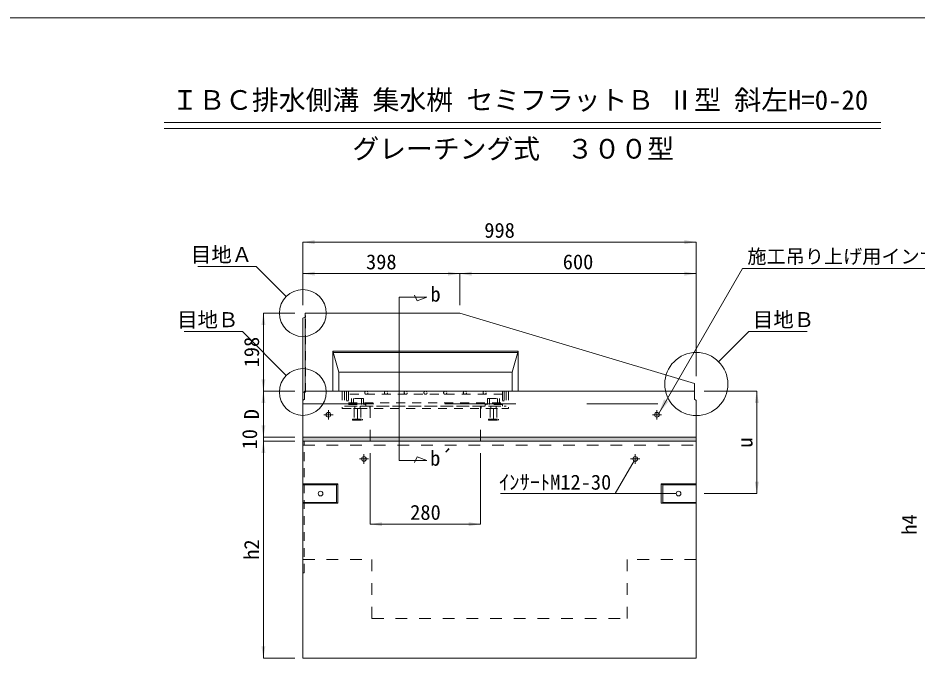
# Model space of a CAD drawing. Units: millimetres at full size. Extents: x 50430 to 75195, y -63423 to -40900.
# Drawn here: x 55154 to 57437, y -45980 to -44357 of the extents above; entities that cross this region are included whole.
import ezdxf
from ezdxf.enums import TextEntityAlignment as Align

# ---------------------------------------------------------------- set-up
doc = ezdxf.new("R2010")
doc.units = ezdxf.units.MM
doc.header["$LTSCALE"] = 30
for name, pattern in [('DASHED_SPACED', [12, 6, -6]), ('USER1', [1.35, 0.75, -0.6]), ('USER2', [2, 1, -1])]:
    doc.linetypes.add(name, pattern=pattern)
for name, color, linetype, lineweight in [('0_2', 7, 'Continuous', 13), ('側溝・本体', 7, 'Continuous', 9), ('寸法引出', 7, 'Continuous', 9), ('寸法線', 7, 'Continuous', 9), ('本体', 2, 'Continuous', 20), ('枠', 5, 'Continuous', 5), ('補助線', 8, 'Continuous', 13), ('ｲﾝｻｰﾄ', 3, 'USER1', 9), ('ｸﾞﾚｰﾁﾝｸﾞ', 7, 'USER1', 5)]:
    doc.layers.add(name, color=color, linetype=linetype, lineweight=lineweight)
doc.layers.add('ﾊｯﾁﾝｸﾞ', color=8, linetype='Continuous')
doc.styles.add('ＭＳ ゴシック', font='')
doc.styles.get('ＭＳ ゴシック').set_extended_font_data('MS Gothic')

# ---------------------------------------------------------------- blocks, each defined once
blk = doc.blocks.new('filled_arrow')
at = {"color": 0, "linetype": 'Continuous', "lineweight": -2}
blk.add_solid([(7.5, 1.25), (0, 0), (7.5, -1.25)], dxfattribs=at)

msp = doc.modelspace()

# ---------------------------------------------------------------- hatches: boundary and pattern name
at = {"layer": '寸法線'}
msp.add_hatch(color=256, dxfattribs=at).paths.add_polyline_path([(56823.8, -45563.42), (56822.6, -45563.22), (56822.6, -45563.62)])
at = {"layer": 'ﾊｯﾁﾝｸﾞ'}
msp.add_hatch(color=256, dxfattribs=at).paths.add_polyline_path([(55876.77, -45420.41), (55876.77, -45430.41), (55898.78, -45430.41), (56874.77, -45430.41), (56874.77, -45420.41)])

# ---------------------------------------------------------------- linework, layer by layer
at = {"layer": '側溝・本体', "lineweight": 20}
for p, q in [((55525.41, -44621.81), (57343.13, -44621.81)), ((55525.41, -44636.81), (57343.13, -44636.81))]:
    msp.add_line(p, q, dxfattribs=at)
at = {"layer": '側溝・本体', "color": 4, "linetype": 'USER1', "lineweight": 5}
for p, q in [((55882.77, -45105.41), (55883.77, -45115.41)), ((55882.77, -45115.84), (55883.77, -45115.41)), ((55883.77, -45305.63), (55883.77, -45115.41)), ((55881.27, -45305.63), (55883.77, -45305.63)), ((55879.77, -45764.42), (55879.77, -45430.41)), ((55876.77, -45764.42), (55879.77, -45764.42))]:
    msp.add_line(p, q, dxfattribs=at)
at = {"layer": '側溝・本体'}
for p, q in [((55952.77, -45202.41), (56422.77, -45202.41)), ((55967.77, -45255.42), (55952.77, -45202.41)), ((55952.77, -45202.41), (55952.77, -45303.44)), ((55953.62, -45205.41), (56421.92, -45205.41)), ((56407.77, -45255.42), (56422.77, -45202.42)), ((56422.77, -45202.41), (56422.77, -45303.44)), ((55967.77, -45255.42), (56407.77, -45255.42)), ((55967.77, -45255.42), (55967.77, -45303.44)), ((56407.77, -45255.42), (56407.77, -45303.44)), ((55941.77, -45351.61), (55941.77, -45375.68)), ((56774.77, -45351.61), (56774.77, -45375.68)), ((55930.2, -45363.41), (55953.4, -45363.41)), ((56763.2, -45363.41), (56786.4, -45363.41)), ((56031.77, -45463.61), (56031.77, -45487.69)), ((56719.77, -45463.61), (56719.77, -45487.69)), ((56020.2, -45475.42), (56043.4, -45475.42)), ((56708.2, -45475.42), (56731.4, -45475.42))]:
    msp.add_line(p, q, dxfattribs=at)
at = {"layer": '側溝・本体', "linetype": 'USER1'}
msp.add_line((55882.77, -45305.63), (55882.77, -45303.42), dxfattribs=at)
at = {"layer": '側溝・本体', "linetype": 'DASHED_SPACED'}
msp.add_line((55876.77, -45335.41), (56874.77, -45335.41), dxfattribs=at)
at = {"layer": '側溝・本体', "linetype": 'USER2'}
for p, q in [((56047.77, -45341.42), (56047.77, -45440.41)), ((56327.77, -45341.42), (56327.77, -45440.41)), ((55876.77, -45440.41), (56874.77, -45440.41)), ((55876.77, -45730.42), (56051.77, -45730.42)), ((56051.77, -45880.41), (56051.77, -45730.42)), ((56699.77, -45880.41), (56699.77, -45730.42)), ((56874.77, -45730.42), (56699.77, -45730.42)), ((56051.77, -45880.41), (56699.77, -45880.41))]:
    msp.add_line(p, q, dxfattribs=at)
at = {"layer": '側溝・本体', "color": 4, "lineweight": 5}
for p, q in [((55876.77, -45538.92), (55965.77, -45538.92)), ((55961.77, -45540.92), (55965.77, -45538.92)), ((55965.77, -45538.92), (55965.77, -45587.92)), ((56874.77, -45538.92), (56785.77, -45538.92)), ((56785.77, -45538.92), (56785.77, -45587.92)), ((56789.77, -45540.92), (56785.77, -45538.92)), ((55876.77, -45540.92), (55961.77, -45540.92)), ((55961.77, -45540.92), (55961.77, -45585.92)), ((56874.77, -45540.92), (56789.77, -45540.92)), ((56789.77, -45540.92), (56789.77, -45585.92)), ((55961.77, -45585.92), (55876.77, -45585.92)), ((55965.77, -45587.92), (55876.77, -45587.92)), ((55961.77, -45585.92), (55965.77, -45587.92)), ((56789.77, -45585.92), (56785.77, -45587.92)), ((56785.77, -45587.92), (56874.77, -45587.92)), ((56789.77, -45585.92), (56874.77, -45585.92))]:
    msp.add_line(p, q, dxfattribs=at)
at = {"layer": '寸法引出'}
for p, q in [((56166.79, -45074.65), (56159.63, -45060.33)), ((56121.29, -45065.45), (56121.29, -45479.38)), ((56121.29, -45065.45), (56191.54, -45065.45)), ((56149.9, -45065.45), (56191.54, -45065.45)), ((56191.54, -45065.45), (56166.79, -45074.65)), ((56166.79, -45470.18), (56159.63, -45484.5)), ((56191.54, -45479.38), (56166.79, -45470.18)), ((56121.29, -45479.38), (56191.54, -45479.38)), ((56149.9, -45479.38), (56191.54, -45479.38))]:
    msp.add_line(p, q, dxfattribs=at)
at = {"layer": '寸法線'}
for p, q in [((55876.77, -44925.41), (56874.77, -44925.41)), ((55876.77, -45085.41), (55876.77, -44925.41)), ((56874.77, -45122.73), (56874.77, -44925.41)), ((55876.77, -45005.41), (56274.77, -45005.41)), ((55876.77, -45085.41), (55876.77, -45005.41)), ((56274.77, -45085.41), (56274.77, -45005.41)), ((56274.77, -45005.41), (56874.77, -45005.41)), ((56274.77, -45085.41), (56274.77, -45005.41)), ((56874.77, -45265.41), (56874.77, -45005.41)), ((55776.77, -45105.41), (55776.77, -45303.42)), ((55856.77, -45105.41), (55776.77, -45105.41)), ((55856.77, -45303.42), (55776.77, -45303.42)), ((55776.77, -45303.42), (55776.77, -45420.41)), ((55856.77, -45303.42), (55776.77, -45303.42)), ((56894.77, -45303.42), (57028.19, -45303.42)), ((57028.19, -45303.42), (57028.19, -45563.42)), ((55776.77, -45360.41), (55776.77, -45490.41)), ((55856.77, -45420.41), (55776.77, -45420.41)), ((55856.77, -45420.41), (55776.77, -45420.41)), ((55776.77, -45430.41), (55776.77, -45980.41)), ((55856.77, -45430.41), (55776.77, -45430.41)), ((55856.77, -45430.41), (55776.77, -45430.41)), ((56047.77, -45460.41), (56047.77, -45640.91)), ((56327.77, -45460.41), (56327.77, -45640.91)), ((56823.8, -45563.42), (56669, -45563.42)), ((56894.77, -45563.42), (57028.19, -45563.42)), ((56047.77, -45640.91), (56327.77, -45640.91)), ((55856.77, -45980.41), (55776.77, -45980.41))]:
    msp.add_line(p, q, dxfattribs=at)
for points in [[(55834.77, -45063.41), (55758.27, -44986.91), (55610.6, -44986.91)], [(56779.53, -45359.76), (56991.73, -44992.21), (57579.68, -44992.21)], [(55834.85, -45263.71), (55723.32, -45152.18), (55576.06, -45152.18)], [(56930.88, -45229.3), (57008.26, -45151.92), (57155.52, -45151.92)], [(56716.87, -45480.65), (56669, -45563.42), (56377.78, -45563.42)]]:
    msp.add_lwpolyline(points, dxfattribs=at)
msp.add_lwpolyline([(56823.8, -45563.42), (56822.6, -45563.22), (56822.6, -45563.62)], close=True, dxfattribs=at)
for centre, radius in [((55876.77, -45105.41), 59.4), ((56874.77, -45285.41), 80), ((55876.77, -45305.63), 59.4)]:
    msp.add_circle(centre, radius, dxfattribs=at)
at = {"layer": '本体'}
for p, q in [((55882.77, -45105.41), (56274.77, -45105.41)), ((55882.77, -45105.41), (55882.77, -45115.84)), ((56274.77, -45105.41), (56870.27, -45284.06)), ((55876.77, -45118.41), (55882.77, -45115.84)), ((55876.77, -45118.41), (55876.77, -45430.41)), ((56870.27, -45284.06), (56870.27, -45323.42)), ((55881.27, -45303.42), (56870.27, -45303.42)), ((56870.27, -45323.42), (56874.77, -45327.42)), ((56874.77, -45327.42), (56874.77, -45430.41)), ((55876.77, -45420.41), (56874.77, -45420.41)), ((55876.77, -45980.41), (55876.77, -45430.41)), ((55876.77, -45430.41), (56874.77, -45430.41)), ((56874.77, -45980.41), (56874.77, -45430.41)), ((55876.77, -45980.41), (56874.77, -45980.41))]:
    msp.add_line(p, q, dxfattribs=at)
at = {"layer": '本体', "lineweight": 5}
msp.add_line((55882.77, -45115.84), (55882.77, -45303.42), dxfattribs=at)
at = {"layer": '本体', "lineweight": 9}
for p, q in [((55876.77, -45305.63), (55881.27, -45305.63)), ((55881.27, -45323.42), (55881.27, -45303.42)), ((55881.27, -45323.42), (55876.77, -45327.42))]:
    msp.add_line(p, q, dxfattribs=at)
at = {"layer": '枠', "lineweight": 20}
msp.add_line((53821.16, -44356.85), (59421.16, -44356.85), dxfattribs=at)
at = {"layer": '補助線'}
for p, q in [((56005.27, -45347.42), (56025.27, -45347.42)), ((56015.27, -45347.42), (56015.27, -45377.42)), ((56350.27, -45347.42), (56370.27, -45347.42)), ((56360.27, -45347.42), (56360.27, -45377.42))]:
    msp.add_line(p, q, dxfattribs=at)
at = {"layer": 'ｲﾝｻｰﾄ'}
for p, q in [((56006.77, -45347.42), (56006.77, -45374.42)), ((56006.77, -45347.42), (56023.77, -45347.42)), ((56023.77, -45347.42), (56023.77, -45374.42)), ((56351.77, -45347.42), (56351.77, -45374.42)), ((56351.77, -45347.42), (56368.77, -45347.42)), ((56368.77, -45347.42), (56368.77, -45374.42)), ((56002.77, -45374.42), (56002.77, -45377.42)), ((56002.77, -45374.42), (56027.77, -45374.42)), ((56002.77, -45377.42), (56027.77, -45377.42)), ((56027.77, -45374.42), (56027.77, -45377.42)), ((56347.77, -45374.42), (56347.77, -45377.42)), ((56347.77, -45374.42), (56372.77, -45374.42)), ((56347.77, -45377.42), (56372.77, -45377.42)), ((56372.77, -45374.42), (56372.77, -45377.42))]:
    msp.add_line(p, q, dxfattribs=at)
at = {"layer": 'ｲﾝｻｰﾄ', "linetype": 'Continuous'}
for centre in [(55941.77, -45363.41), (56774.77, -45363.41), (56031.77, -45475.42), (56719.77, -45475.42), (55921.77, -45563.42), (56829.77, -45563.42)]:
    msp.add_circle(centre, 6, dxfattribs=at)
at = {"layer": 'ｸﾞﾚｰﾁﾝｸﾞ'}
for p, q in [((55976.77, -45303.42), (55976.77, -45347.42)), ((55976.77, -45303.42), (56398.77, -45303.42)), ((55982.77, -45303.42), (55982.77, -45341.42)), ((55987.77, -45303.42), (55987.77, -45328.42)), ((56387.77, -45303.42), (55987.77, -45303.42)), ((55992.27, -45303.42), (55992.27, -45341.42)), ((56383.27, -45311.42), (55992.27, -45311.42)), ((56383.27, -45303.42), (56383.27, -45341.42)), ((56387.77, -45303.42), (56387.77, -45328.42)), ((56392.77, -45303.42), (56392.77, -45341.42)), ((56398.77, -45303.42), (56398.77, -45347.42)), ((55992.27, -45328.42), (55987.77, -45328.42)), ((55992.27, -45333.42), (56383.27, -45333.42)), ((56030.27, -45321.92), (56000.27, -45321.92)), ((56000.27, -45321.92), (56000.27, -45336.92)), ((56005.27, -45321.92), (56005.27, -45336.92)), ((56025.27, -45321.92), (56025.27, -45336.92)), ((56030.27, -45321.92), (56030.27, -45336.92)), ((56345.27, -45321.92), (56345.27, -45336.92)), ((56345.27, -45321.92), (56375.27, -45321.92)), ((56350.27, -45321.92), (56350.27, -45336.92)), ((56370.27, -45321.92), (56370.27, -45336.92)), ((56375.27, -45321.92), (56375.27, -45336.92)), ((56387.77, -45328.42), (56383.27, -45328.42)), ((55976.77, -45347.42), (56398.77, -45347.42)), ((55982.77, -45341.42), (56392.77, -45341.42)), ((55992.27, -45336.92), (56036.27, -45336.92)), ((55992.27, -45341.42), (56383.27, -45341.42)), ((56008.77, -45347.42), (56008.77, -45341.42)), ((56021.77, -45347.42), (56021.77, -45341.42)), ((56036.27, -45336.92), (56036.27, -45341.42)), ((56046.77, -45341.42), (56046.77, -45347.42)), ((56328.77, -45341.42), (56328.77, -45347.42)), ((56383.27, -45336.92), (56339.27, -45336.92)), ((56339.27, -45336.92), (56339.27, -45341.42)), ((56376.27, -45341.42), (56346.27, -45341.42)), ((56353.77, -45347.42), (56353.77, -45341.42)), ((56366.77, -45347.42), (56366.77, -45341.42)), ((56383.27, -45341.42), (56383.27, -45336.92))]:
    msp.add_line(p, q, dxfattribs=at)
at = {"layer": 'ｸﾞﾚｰﾁﾝｸﾞ', "lineweight": 9}
for centre in [(56037.77, -45307.42), (56087.77, -45307.42), (56137.77, -45307.42), (56187.77, -45307.42), (56237.77, -45307.42), (56287.77, -45307.42), (56337.77, -45307.42)]:
    msp.add_circle(centre, 4, dxfattribs=at)

# ---------------------------------------------------------------- block references
at = {"layer": '寸法線', "xscale": 4, "yscale": 4}
for p in [(55876.77, -44925.41), (55876.77, -45005.41), (56274.77, -45005.41), (56047.77, -45640.91)]:
    msp.add_blockref('filled_arrow', p, dxfattribs=at)
at = {"layer": '寸法線'}
for p, xscale, yscale, rotation in [((56874.77, -44925.41), 4, 4, 180), ((56274.77, -45005.41), 4, 4, 180), ((56874.77, -45005.41), 4, 4, 180), ((55776.77, -45105.41), 4, 4, 270), ((55776.77, -45303.42), 4, 4, 90), ((55776.77, -45303.42), 4, 4, 270), ((57028.19, -45303.42), 4, 4, 270), ((56779.53, -45359.76), 5, 5, 60), ((55776.77, -45420.41), 4, 4, 90), ((55776.77, -45420.41), 4, 4, 90), ((55776.77, -45430.41), 4, 4, 270), ((55776.77, -45430.41), 4, 4, 270), ((56716.87, -45480.65), 0.16, 0.16, 240), ((57028.19, -45563.42), 4, 4, 90), ((56327.77, -45640.91), 4, 4, 180), ((55776.77, -45980.41), 4, 4, 90)]:
    msp.add_blockref('filled_arrow', p, dxfattribs=dict(at, xscale=xscale, yscale=yscale, rotation=rotation))

# ---------------------------------------------------------------- texts
at = {"layer": '0_2', "style": 'ＭＳ ゴシック'}
for s, height, p in [('ＩＢＣ排水側溝 集水桝 セミフラットＢ Ⅱ型 斜左H=0-20', 49.84, (56427.31, -44564.84)), ('グレーチング式\u3000３００型 ', 49.84, (56427.31, -44688.57)), ('b', 37.98, (56213.43, -45057.37)), ('b´', 37.98, (56228.39, -45473.59))]:
    msp.add_text(s, height=height, dxfattribs=at).set_placement(p, align=Align.MIDDLE_CENTER)
at = {"layer": '寸法線', "style": 'ＭＳ ゴシック'}
for s, p in [('998', (56375.77, -44895.41)), ('398', (56075.77, -44975.41)), ('600', (56574.77, -44975.41)), ('280', (56187.77, -45610.91))]:
    msp.add_text(s, height=37.98, dxfattribs=at).set_placement(p, align=Align.MIDDLE_CENTER)
for s, p in [('目地Ａ', (55748.27, -44937.89)), ('目地Ｂ', (55713.32, -45103.17)), ('ｲﾝｻｰﾄM12-30', (56659, -45515.42))]:
    msp.add_text(s, height=37.98, dxfattribs=at).set_placement(p, align=Align.TOP_RIGHT)
for s, height, p in [('施工吊り上げ用インサート', 35.6, (57004.23, -44943.97)), ('目地Ｂ', 37.98, (57018.26, -45102.9))]:
    msp.add_text(s, height=height, dxfattribs=at).set_placement(p, align=Align.TOP_LEFT)
for s, p in [('198', (55746.77, -45204.41)), ('D', (55746.77, -45361.91)), ('10', (55741.77, -45425.41)), ('u', (56998.19, -45433.42)), ('h4', (57415.02, -45641.91)), ('h2', (55746.77, -45705.41))]:
    msp.add_text(s, height=37.98, rotation=90, dxfattribs=at).set_placement(p, align=Align.MIDDLE_CENTER)

doc.saveas('drawing.dxf')
